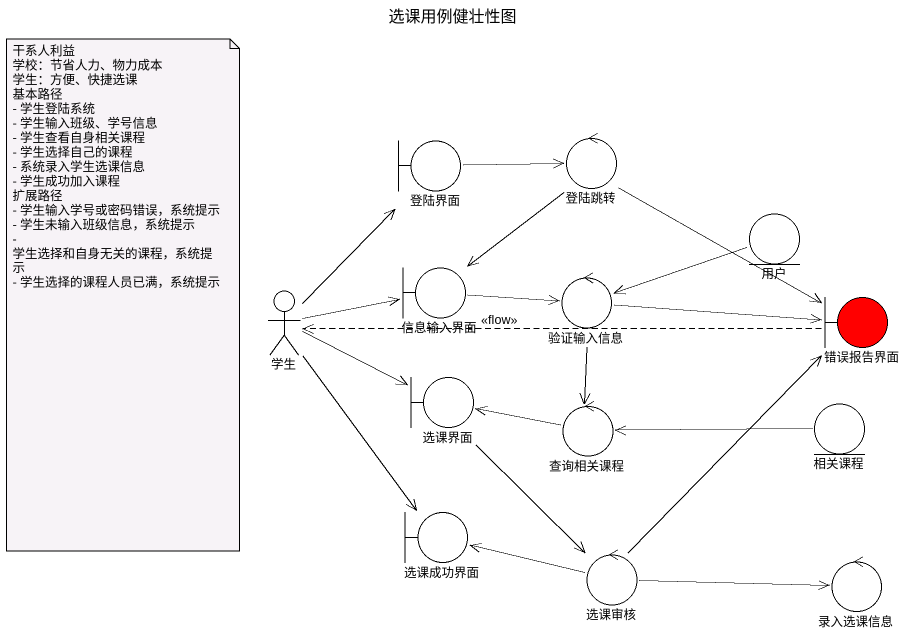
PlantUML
@startuml
title 选课用例健壮性图
boundary 登陆界面
control 登陆跳转
entity 用户
boundary 信息输入界面
actor 学生
control 验证输入信息
boundary 错误报告界面 #FF0000
boundary 选课界面
control 查询相关课程
entity 相关课程
boundary 选课成功界面
control 选课审核
control 录入选课信息
登陆界面 -right-> 登陆跳转
登陆跳转 --> 信息输入界面
登陆跳转 -right-> 错误报告界面
用户 -left-> 验证输入信息
信息输入界面 -right-> 验证输入信息
学生 -up-> 登陆界面
学生 -right-> 信息输入界面
学生 -right-> 选课界面
学生 --> 选课成功界面
验证输入信息 -right-> 错误报告界面
验证输入信息 --> 查询相关课程
错误报告界面 .left.> 学生 : <<flow>>
选课界面 --> 选课审核
查询相关课程 -left-> 选课界面
相关课程 -left-> 查询相关课程
选课审核 -up-> 错误报告界面
选课审核 -left-> 选课成功界面
选课审核 -right-> 录入选课信息
note as N1
  干系人利益
  学校：节省人力、物力成本
  学生：方便、快捷选课
  基本路径
  - 学生登陆系统
  - 学生输入班级、学号信息
  - 学生查看自身相关课程
  - 学生选择自己的课程
  - 系统录入学生选课信息
  - 学生成功加入课程
  扩展路径
  - 学生输入学号或密码错误，系统提示
  - 学生未输入班级信息，系统提示
  - 学生选择和自身无关的课程，系统提示
  - 学生选择的课程人员已满，系统提示
end note
@enduml
